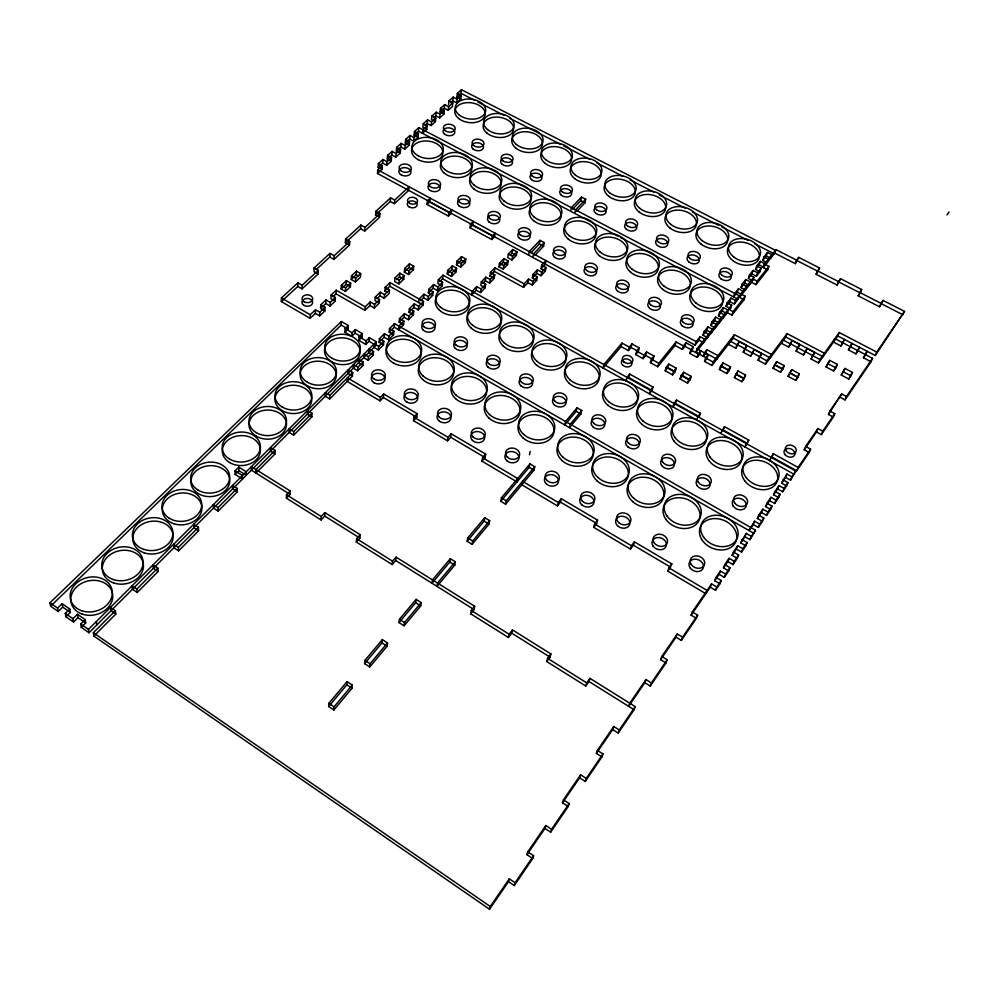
<?xml version="1.0" encoding="UTF-8"?>
<svg xmlns="http://www.w3.org/2000/svg" width="999" height="999" viewBox="0 0 999 999"><rect width="100%" height="100%" fill="white"/><g stroke="black" fill="none" stroke-linecap="round" stroke-linejoin="round"><path stroke-width="1.5" d="M275.037 453.908L275.062 450.387L270.467 447.552L270.454 451.073L275.037 453.908L255.994 473.051L255.969 469.542L275.062 450.387M315.384 313.386L319.668 315.871L319.805 312.262L315.509 309.765L315.384 313.386L310.14 318.344L281.356 301.586L281.393 297.952L297.902 282.817L302.135 285.239L302.048 288.873L297.827 286.451L297.902 282.817M286.413 498.201L286.463 494.717L290.135 490.909L251.336 466.658L251.386 470.167L290.072 494.393L286.413 498.201L321.091 519.955L324.7 516.071L324.862 512.624L360.152 534.69L359.89 538.099L356.331 542.057L392.145 564.535L395.666 560.489L396.029 557.117L474.675 606.281L474.075 609.565L470.666 613.798L508.391 637.474L511.738 633.154L512.462 629.907L550.886 653.92L550.049 657.13L546.753 661.538L585.776 686.026L588.998 681.518L589.972 678.358L635.214 706.643L634.103 709.752L618.206 733.066L612.699 729.582L613.748 726.51L619.28 730.007L618.206 733.066M290.072 494.393L290.135 490.909M293.656 435.177L293.731 431.643L311.988 413.311L307.467 410.577L307.355 414.123L311.875 416.858L293.656 435.177L289.111 432.392L289.173 428.858L293.731 431.643M310.14 318.344L310.239 314.735L315.509 309.765M329.982 253.396L329.832 257.03L333.991 259.39L334.153 255.756L329.982 253.396L314.098 267.957L313.986 271.603L318.169 273.988L302.048 288.873M311.875 416.858L311.988 413.311M318.169 273.988L318.294 270.354L314.098 267.957M319.668 315.871L324.887 310.926L320.604 308.454L320.741 304.832L325.936 299.937L330.219 302.397L330.057 306.019L325.786 303.546L325.936 299.937M324.887 310.926L325.025 307.317L320.741 304.832M321.091 519.955L321.241 516.508L324.862 512.624M336.226 290.222L336.064 293.843L364.935 310.389L365.184 306.793L336.226 290.222L331.094 295.067L330.944 298.676L335.202 301.136L330.057 306.019M329.695 398.938L329.87 395.379L352.659 372.502L348.201 369.867L347.989 373.439L352.435 376.061L329.695 398.938L325.212 396.253L325.362 392.694L329.87 395.379M335.202 301.136L335.377 297.515L331.094 295.067M341.146 289.036L341.333 285.414L346.403 280.632L350.649 283.042L350.449 286.663L345.392 291.458L341.146 289.036L346.203 284.253L346.403 280.632M58.229 611.475L57.605 608.079L62.088 603.721L62.7 607.117L58.229 611.475L50.612 606.206L341.183 325.1L341.358 321.491L348.314 325.524L348.114 329.121L344.88 332.267L351.848 336.313L355.07 333.154L355.294 329.558L362.287 333.604L362.05 337.2L358.828 340.372L365.846 344.443L369.043 341.258L369.305 337.674L376.348 341.745L376.074 345.329L89.036 632.742L81.294 627.384L80.719 624.025L85.177 619.605L77.447 614.298L72.989 618.693L73.576 622.065L78.022 617.669L77.447 614.298M348.476 244.48L345.379 242.745L345.567 239.111L360.851 225.087L364.972 227.372L364.747 231.006L360.627 228.721L360.851 225.087M345.392 291.458L345.592 287.837L350.649 283.042M344.88 332.267L345.08 328.671L348.314 325.524M345.567 239.111L349.712 241.421L349.513 245.067L333.991 259.39M351.236 279.508L351.436 275.874L356.443 271.154L360.676 273.551L360.452 277.173L355.457 281.905L351.236 279.508L356.231 274.787L356.443 271.154M328.646 706.505L328.833 703.333L347.065 681.618L352.272 685.052L352.01 688.261L333.866 710.002L328.646 706.505L346.828 684.827L347.065 681.618M351.848 336.313L352.06 332.717L355.294 329.558M355.457 281.905L355.681 278.284L360.676 273.551M352.435 376.061L352.659 372.502M333.866 710.002L334.066 706.83L352.272 685.052M358.828 340.372L359.066 336.788L362.287 333.604M357.704 370.779L357.929 367.207L363.174 361.95L358.728 359.353L358.491 362.924L362.924 365.522L357.704 370.779L353.259 368.169L353.484 364.598L357.929 367.207M362.924 365.522L363.174 361.95M699.025 340.147L703.608 342.62L704.695 339.136L700.099 336.663L699.025 340.147L695.067 345.105L377.497 173.489L377.747 169.842L382.367 165.722L378.384 163.574L382.992 159.49L386.963 161.626L386.688 165.272L382.717 163.137L382.992 159.49M365.846 344.443L366.096 340.859L369.305 337.674M377.497 173.489L382.105 169.368L378.134 167.22L378.384 163.574M378.321 216.471L375.599 214.972L375.849 211.326L390.584 197.827L394.655 200.037L394.355 203.671L390.284 201.461L390.584 197.827M369.967 305.507L370.229 301.898L374.538 304.358L374.275 307.967L369.967 305.507L364.935 310.389M368.119 360.302L368.369 356.73L373.539 351.548L369.118 348.963L368.856 352.547L373.276 355.12L368.119 360.302L363.686 357.717L363.936 354.146L368.369 356.73M382.105 169.368L382.367 165.722M375.849 211.326L379.957 213.574L379.682 217.22L364.747 231.006M356.331 542.057L356.581 538.661L360.152 534.69M380.219 292.195L379.932 295.804L384.228 298.239L384.515 294.63L380.219 292.195L375.237 297.028L374.975 300.637L378.184 302.472M386.688 165.272L391.246 161.189L387.287 159.066L387.562 155.419L392.108 151.386L396.079 153.496L395.779 157.143L391.833 155.032L392.108 151.386M373.276 355.12L373.539 351.548M375.237 297.028L379.545 299.488L379.258 303.084L374.275 307.967M391.246 161.189L391.533 157.542L387.562 155.419M378.683 346.391L374.263 343.831L373.988 347.402L378.396 349.962L378.683 346.391L383.791 341.258L379.383 338.723L384.453 333.641L388.861 336.176L388.549 339.76L384.165 337.225L384.453 333.641M378.396 349.962L383.491 344.842L379.096 342.295L379.383 338.723M387.013 292.22L384.877 291.009L385.164 287.4L390.085 282.617L423.464 301.436L423.077 305.032L418.244 309.89L413.911 307.442L414.273 303.846L418.618 306.306L418.244 309.89M395.779 157.143L400.287 153.109L396.341 151.011L396.64 147.365L401.136 143.369L405.082 145.467L404.77 149.101L400.824 147.015L401.136 143.369M383.491 344.842L383.791 341.258M400.287 153.109L400.587 149.463L396.64 147.365M380.382 397.352L347.352 377.822L347.14 381.393L380.082 400.886L380.382 397.352L383.666 393.956L417.157 413.698L416.758 417.22L413.536 420.679L447.49 440.784L450.661 437.25L451.161 433.766L485.689 454.133L485.102 457.592L481.968 461.188L516.995 481.918L517.669 478.484L482.554 457.729L485.689 454.133M385.164 287.4L389.46 289.822L389.148 293.431L384.228 298.239M384.877 291.009L389.785 286.226L390.085 282.617M380.082 400.886L383.354 397.49L383.666 393.956M404.77 149.101L409.228 145.117L405.294 143.032L405.606 139.398L410.052 135.439L413.986 137.525L413.648 141.159L409.727 139.086L410.052 135.439M388.549 339.76L393.569 334.702L389.198 332.18L389.51 328.596L394.518 323.589L755.519 530.207L749.999 539.647L744.879 536.713L746.203 533.404L751.335 536.351L749.999 539.647M394.98 277.884L394.655 281.493L398.926 283.891L403.758 279.158L404.096 275.549L399.837 273.164L394.98 277.884L399.25 280.282L398.926 283.891M409.228 145.117L409.54 141.483L405.606 139.398M389.198 332.18L394.205 327.173L394.518 323.589M393.569 334.702L393.893 331.119L389.51 328.596M364.61 663.623L364.897 660.376L382.355 639.61L387.487 642.919L387.125 646.178L369.767 666.982L364.61 663.623L382.005 642.869L382.355 639.61M396.603 279.608L399.513 276.773L399.837 273.164M413.648 141.159L418.057 137.225L414.135 135.152L414.473 131.518L418.868 127.61L739.198 295.779L738.061 299.275L734.327 303.971L729.819 301.598L726.061 306.318L730.569 308.703L731.693 305.207L727.172 302.822L726.061 306.318M399.513 318.606L403.883 321.104L398.901 326.086L398.576 329.67L403.534 324.687L399.175 322.19L399.513 318.606L404.458 313.661L408.816 316.134L408.466 319.717L404.12 317.245L404.458 313.661M404.32 272.09L404.657 268.481L409.465 263.823L413.711 266.184L413.349 269.792L408.566 274.463L404.32 272.09L409.115 267.432L409.465 263.823M418.057 137.225L418.394 133.579L414.473 131.518M414.135 135.152L418.519 131.244L418.868 127.61M369.767 666.982L370.067 663.761L387.487 642.919M403.534 324.687L403.883 321.104M408.566 274.463L408.916 270.854L413.711 266.184M423.239 123.726L422.889 127.36L426.785 129.408L422.44 133.304L422.789 129.67L427.147 125.774L423.239 123.726L427.584 119.868L431.493 121.903L431.118 125.537L427.222 123.501L427.584 119.868M426.785 129.408L427.147 125.774M408.466 319.717L413.374 314.797L409.028 312.325L409.378 308.741L414.273 303.846M436.201 112.2L435.826 115.834L439.71 117.857L440.097 114.223L436.201 112.2L431.905 116.021L431.543 119.655L434.128 121.004M413.374 314.797L413.736 311.201L409.378 308.741M431.905 116.021L435.801 118.057L435.427 121.691L431.118 125.537M427.06 204.483L427.435 200.849L430.269 198.177L429.895 201.81L427.06 204.483L448.426 216.046L451.236 213.336L451.673 209.728L448.851 212.425L448.426 216.046M418.756 302.585L419.13 298.988L423.963 294.168L428.284 296.603L427.884 300.187L423.576 297.764L423.963 294.168M392.145 564.535L392.495 561.163L396.029 557.117M439.71 117.857L443.968 114.048L440.097 112.038L440.472 108.404L444.73 104.633L448.601 106.631L448.201 110.265L444.33 108.254L444.73 104.633M443.968 114.048L444.368 110.414L440.472 108.404M413.536 420.679L413.923 417.17L417.157 413.698M448.551 104.495L448.951 100.874L453.159 97.14L457.018 99.126L461.188 95.405L457.342 93.419L456.918 97.053L460.764 99.026L461.188 95.405M427.884 300.187L432.667 295.379L428.359 292.969L428.758 289.373L433.529 284.603L437.837 287.013L437.425 290.609L433.116 288.199L433.529 284.603M450.649 102.635L452.747 100.762L453.159 97.14M448.951 100.874L452.822 102.872L452.41 106.493L448.201 110.265M432.667 295.379L433.079 291.795L428.758 289.373M452.747 100.762L456.605 102.747L457.018 99.126M790.521 480.182L791.92 476.823L786.925 474.038L785.539 477.397L790.521 480.182L795.828 471.091L442.982 275.162L438.274 279.87L437.849 283.466L442.145 285.851L437.425 290.609M456.918 97.053L461.063 93.357L461.488 89.735L775.399 250.299L774.2 253.796L754.807 243.856M399.038 622.564L399.425 619.28L416.133 599.388L421.191 602.584L420.741 605.894L404.12 625.824L399.038 622.564L415.696 602.697L416.133 599.388M439.735 281.581L442.557 278.758L442.982 275.162M442.145 285.851L442.569 282.267L438.274 279.87M404.12 625.824L404.52 622.539L421.191 602.584M447.227 274.076L447.664 270.479L452.322 265.834L456.593 268.194L456.131 271.778L451.498 276.448L447.227 274.076L451.873 269.43L452.322 265.834M451.498 276.448L451.948 272.852L456.593 268.194M456.481 264.81L456.943 261.214L461.55 256.618L465.796 258.953L465.322 262.55L460.739 267.145L456.481 264.81L461.076 260.215L461.55 256.618M460.739 267.145L461.213 263.561L465.796 258.953M469.992 227.722L470.479 224.126L473.264 221.378L472.777 224.987L469.992 227.722L491.783 239.51L494.53 236.738L495.079 233.142L492.32 235.926L491.783 239.51M447.49 440.784L447.977 437.3L451.161 433.766M476.223 290.16L476.735 286.576L481.081 288.973L480.556 292.557L476.223 290.16L471.615 294.917L472.115 291.333L476.735 286.576M485.901 277.148L485.364 280.731L489.672 283.104L490.222 279.52L485.901 277.148L481.331 281.843L480.806 285.427L485.127 287.812L480.556 292.557M485.127 287.812L485.664 284.24L481.331 281.843M493.119 277.822L489.897 276.049L490.434 272.477L494.955 267.832L524.163 283.816L523.538 287.375L494.393 271.416L494.955 267.832M450.324 558.678L432.492 579.907L432.018 583.241L449.8 562.037L450.324 558.678L455.307 561.763L454.77 565.122L437.025 586.376L437.512 583.054L455.307 561.763M490.434 272.477L494.755 274.837L494.193 278.421L489.672 283.104M498.876 266.795L499.438 263.212L503.896 258.629L508.179 260.951L507.592 264.535L503.159 269.131L498.876 266.795L503.321 262.213L503.896 258.629M503.159 269.131L503.733 265.559L508.179 260.951M508.316 254.071L507.742 257.642L512 259.965L516.396 255.419L516.995 251.848L512.724 249.538L508.316 254.071L512.599 256.381L512 259.965M510.377 254.932L512.137 253.109L512.724 249.538M467.17 541.321L467.732 537.949L484.752 517.682L489.672 520.641L489.048 524.038L472.102 544.343L467.17 541.321L484.153 521.078L484.752 517.682M481.968 461.188L482.554 457.729M472.102 544.343L472.689 540.971L489.672 520.641M528.596 255.145L529.233 251.573L539.997 240.347L544.255 242.632L543.593 246.204L535.014 255.207M527.947 282.68L528.583 279.121L532.942 281.493L532.292 285.052L527.947 282.68L523.538 287.375M532.867 257.455L533.516 253.883L544.255 242.632M470.666 613.798L471.266 610.514L474.675 606.281M532.292 285.052L536.663 280.382L532.33 278.022L532.979 274.45L537.35 269.817L541.683 272.165L541.021 275.736L536.7 273.389L537.35 269.817M530.744 252.909L539.348 243.918L539.997 240.347M536.663 280.382L537.325 276.81L532.979 274.45M541.033 268.768L541.695 265.21L546.016 260.627L545.342 264.198L541.033 268.768L544.268 270.529M500.761 501.273L501.398 497.864L529.945 463.873L534.752 466.695L534.028 470.129L505.619 504.183L500.761 501.273L529.233 467.307L529.945 463.873M541.695 265.21L546.016 267.545L545.342 271.116L541.021 275.736M505.619 504.183L506.268 500.774L534.752 466.695M570.641 211.239L571.341 207.655L581.493 197.078L585.664 199.251L584.927 202.834L576.848 211.313M574.825 213.436L575.536 209.865L585.664 199.251M572.664 209.116L580.769 200.649L581.493 197.078M529.458 454.807L530.169 451.361M508.391 637.474L509.103 634.228L512.462 629.907M577.035 407.804L565.559 421.478L564.772 424.95L576.223 411.288L577.035 407.804L581.73 410.477L580.906 413.948L569.48 427.647L570.279 424.188L581.73 410.477M558.254 502.472L522.514 481.343L521.815 484.777L557.454 505.869L558.254 502.472L561.288 498.713L597.552 520.104L596.64 523.464L593.668 527.297L630.456 549.075L633.378 545.167L634.402 541.833L671.84 563.923L667.844 571.203L705.831 593.693L707.08 590.434L668.98 567.919L671.84 563.923M557.454 505.869L560.476 502.11L561.288 498.713M621.128 346.578L622.015 343.082L629.32 347.09L628.408 350.587L621.128 346.578L603.034 368.007L603.896 364.51L622.015 343.082M546.753 661.538L547.589 658.341L550.886 653.92M628.408 350.587L631.043 347.452L631.955 343.943L639.273 347.952L638.336 351.448L635.726 354.595L643.056 358.629L645.666 355.469L646.615 351.973L653.983 356.006L653.009 359.49L650.411 362.674L657.792 366.72L675.062 345.429L676.086 341.945L683.441 345.929L682.392 349.413L675.062 345.429M626.098 380.831L627.022 377.347L629.707 374.101L653.034 387.025L652.047 390.497L649.4 393.793L650.386 390.322L653.034 387.025M629.707 374.101L628.783 377.585L652.047 390.497M635.726 354.595L636.65 351.111L639.273 347.952M93.894 636.088L115.809 614.048L110.989 610.751L110.514 607.38L115.347 610.676L93.357 632.742L93.894 636.088L489.547 909.265L490.284 906.518L509.278 878.82L515.097 882.779L514.285 885.576L508.491 881.63L509.278 878.82M593.668 527.297L594.58 523.938L597.552 520.104M643.056 358.629L644.005 355.144L646.615 351.973M650.411 362.674L651.385 359.19L653.983 356.006M657.792 366.72L658.778 363.249L676.086 341.945M665.197 370.791L666.208 367.32L668.793 364.111L676.223 368.181L675.187 371.653L672.627 374.875L665.197 370.791L667.769 367.595L668.793 364.111M514.285 885.576L532.704 858.553L526.948 854.682L527.797 851.822L545.841 825.511L551.56 829.307L550.661 832.204L544.954 828.421L545.841 825.511M672.627 374.875L673.651 371.403L676.223 368.181M682.392 349.413L684.902 346.291L685.951 342.807L693.318 346.79L692.257 350.274L689.747 353.409L697.127 357.417L699.625 354.27L700.711 350.799L698.214 353.933L697.127 357.417M532.704 858.553L533.566 855.706L527.797 851.822M585.776 686.026L586.738 682.879L589.972 678.358M680.069 378.971L681.131 375.499L683.691 372.265L691.171 376.373L690.097 379.832L687.549 383.067L680.069 378.971L682.629 375.736L683.691 372.265M689.747 353.409L690.821 349.925L693.318 346.79M630.456 549.075L631.48 545.754L634.402 541.833M675.549 403.546L676.598 400.087L700.411 413.286L699.288 416.72L675.549 403.546L672.939 406.88L673.988 403.434L676.598 400.087M695.067 345.105L696.141 341.621L700.099 336.663M733.229 338.137L770.241 357.917L771.503 354.47L734.39 334.665L733.229 338.137L711.962 365.459L704.532 361.426L707.017 358.279L695.928 352.272L697.015 348.788L731.693 305.207M687.549 383.067L688.623 379.608L691.171 376.373M704.045 331.743L708.628 334.203L707.529 337.687L702.959 335.227L704.045 331.743L707.954 326.848L712.524 329.295L711.425 332.779L706.867 330.332L707.954 326.848M710.751 325.474L711.85 321.99L715.721 317.145L720.267 319.568L719.155 323.064L714.61 320.642L710.751 325.474L715.296 327.909L716.408 324.413L711.85 321.99M714.61 320.642L715.721 317.145M550.661 832.204L568.169 806.505L562.512 802.796L563.448 799.837L580.631 774.799L586.251 778.433L585.252 781.43L579.645 777.796L580.631 774.799M705.794 353.134L706.892 349.662L718.019 355.669L716.882 359.128L705.794 353.134L703.308 356.268L704.407 352.797L706.892 349.662M718.456 315.834L719.555 312.35L723.376 307.567L727.909 309.965L726.785 313.461L722.265 311.064L718.456 315.834L722.976 318.244L724.1 314.76L719.555 312.35M704.532 361.426L705.644 357.967L708.116 354.807L697.015 348.788M707.017 358.279L708.116 354.807M722.265 311.064L723.376 307.567M729.819 301.598L730.956 298.102L735.464 300.487L739.198 295.779M695.928 352.272L727.372 312.712L728.508 309.228L733.041 311.626L745.217 296.241L740.709 293.881L739.572 297.377L744.055 299.737L745.217 296.241M568.169 806.505L569.118 803.558L563.448 799.837M711.962 365.459L713.086 362L734.39 334.665M738.423 288.761L734.702 293.419L733.566 296.915L737.287 292.257L738.423 288.761L742.919 291.109L741.77 294.605M734.327 303.971L735.464 300.487M696.715 420.104L697.826 416.67L700.411 413.286M727.372 312.712L731.905 315.11L733.041 311.626M740.996 287.625L742.132 284.128L745.816 279.52L750.286 281.843L749.125 285.339L744.667 283.017L740.996 287.625L745.454 289.96L746.615 286.463L742.132 284.128M744.667 283.017L745.816 279.52M761.176 268.169L760.002 271.666L755.569 269.368L756.743 265.871L761.176 268.169L757.567 272.702L753.121 270.392L749.475 274.95L748.326 278.446L751.66 280.182M719.405 369.505L720.554 366.046L723.014 362.862L730.494 366.908L729.332 370.367L726.885 373.564L719.405 369.505L721.865 366.321L723.014 362.862M749.238 277.297L751.96 273.888L753.121 270.392M752.771 280.756L753.945 277.26L749.475 274.95M755.569 269.368L759.165 264.872L760.339 261.376L764.759 263.661L763.973 265.984M585.252 781.43L601.922 756.955L596.366 753.396L597.39 750.361L613.748 726.51M751.96 273.888L756.393 276.199L757.567 272.702M762.736 260.402L763.91 256.905L767.469 252.46L771.877 254.72L770.679 258.217L766.283 255.956L762.736 260.402L767.145 262.675L768.331 259.178L763.91 256.905M757.155 281.156L752.684 278.833L751.523 282.33L755.981 284.653L757.155 281.156L768.868 266.371L764.435 264.086L763.248 267.582L767.682 269.867L768.868 266.371M766.283 255.956L767.469 252.46M726.885 373.564L728.046 370.105L730.494 366.908M736.975 344.792L729.582 340.834L728.433 344.305L735.813 348.264L736.975 344.792L739.372 341.683L746.79 345.654L743.206 352.222L750.636 356.206L754.22 349.625L761.675 353.609L758.079 360.202L765.546 364.21L785.801 337.05L787.087 333.591L824.412 353.284L823.026 356.718L785.801 337.05M735.813 348.264L739.372 341.683M601.922 756.955L602.959 753.933L597.39 750.361M763.248 267.582L774.749 253.109L775.948 249.613L796.59 260.165L798.75 257.38L819.542 267.994L816.108 274.288L837.05 285.015L840.509 278.696L861.675 289.498L860.251 292.957L839.148 282.168M734.377 377.634L737.999 370.966L745.529 375.037L744.317 378.484L741.895 381.705L734.377 377.634L737.999 370.966M667.844 571.203L668.98 567.919M743.206 352.222L746.79 345.654M720.729 433.454L724.462 426.623L748.75 440.084L744.992 446.953L748.75 440.084M724.462 426.623L723.264 430.032L747.489 443.481M750.636 356.206L754.22 349.625M741.895 381.705L745.529 375.037M758.079 360.202L761.675 353.609M644.817 682.717L645.953 679.57L651.385 682.929L650.237 686.063L644.817 682.717L628.633 706.33L629.732 703.221L645.953 679.57M774.749 253.109L795.341 263.649L796.59 260.165M795.341 263.649L798.75 257.38M765.546 364.21L766.795 360.764L787.087 333.591M650.237 686.063L665.983 662.949L660.614 659.665L661.775 656.48L677.235 633.953L682.579 637.175L681.368 640.371L676.048 637.15L677.235 633.953M773.039 368.231L776.66 361.626L784.19 365.646L782.879 369.081L780.556 372.265L773.039 368.231L776.66 361.626M665.983 662.949L667.17 659.777L661.775 656.48M789.947 343.656L782.504 339.722L781.23 343.181L788.648 347.115L792.232 340.584L799.687 344.518L796.091 351.061L803.558 355.02L807.155 348.464L814.66 352.435L811.051 358.991L818.568 362.974L837.824 335.976L839.235 332.53L876.76 352.11L904.532 311.388L883.016 300.399L879.495 306.755L858.178 295.829L861.675 289.498M816.108 274.288L819.542 267.994M788.648 347.115L792.232 340.584M780.556 372.265L784.19 365.646M681.368 640.371L696.39 618.319L691.108 615.172L692.332 611.937L711.55 583.916L716.795 587L715.521 590.259L710.301 587.175L711.55 583.916M796.091 351.061L799.687 344.518M788.099 376.311L791.732 369.68L799.312 373.726L797.964 377.16L795.666 380.369L788.099 376.311L791.732 369.68M696.39 618.319L697.627 615.097L692.332 611.937M715.521 590.259L719.929 583.778L714.722 580.719L715.996 577.447L720.404 571.028L725.611 574.075L724.325 577.335L719.13 574.3L720.404 571.028M803.558 355.02L807.155 348.464M795.666 380.369L799.312 373.726M724.325 577.335L728.671 570.953L723.488 567.919L724.774 564.647L729.12 558.304L734.302 561.326L733.004 564.597L727.834 561.588L729.12 558.304M837.05 285.015L840.509 278.696M719.929 583.778L721.216 580.519L715.996 577.447M733.004 564.597L737.287 558.304L732.142 555.307L733.441 552.022L737.724 545.766L742.881 548.751L741.558 552.047L736.413 549.063L737.724 545.766M769.505 460.589L773.301 453.683L798.101 467.432L796.702 470.791L771.965 457.067L773.301 453.683M811.051 358.991L814.66 352.435M728.671 570.953L729.969 567.682L724.774 564.647M741.558 552.047L745.791 545.829L740.671 542.869L746.203 533.404M737.287 558.304L738.611 555.019L733.441 552.022M753.234 524.525L754.57 521.203L759.677 524.113L758.328 527.435L753.234 524.525L749.075 530.594L754.57 521.203M818.568 362.974L819.942 359.54L839.235 332.53M745.791 545.829L747.115 542.532L741.982 539.56M758.328 527.435L762.449 521.391L757.367 518.493L758.716 515.172L762.824 509.178L767.906 512.05L766.545 515.384L761.475 512.499L762.824 509.178M766.545 515.384L770.604 509.415L765.559 506.555L766.907 503.221L770.966 497.302L776.011 500.149L774.637 503.484L769.605 500.649L770.966 497.302M762.449 521.391L763.798 518.069L758.716 515.172M774.637 503.484L778.658 497.602L773.626 494.767L774.999 491.433L778.995 485.589L784.028 488.411L782.642 491.758L777.622 488.948L778.995 485.589M826.098 366.97L829.732 360.389L837.299 364.398L835.876 367.819L833.653 370.979L826.098 366.97L829.732 360.389M770.604 509.415L771.977 506.081L766.907 503.221M782.642 491.758L786.6 485.951L781.593 483.154L786.925 474.038M840.946 345.979L844.53 339.485L840.946 345.979L833.478 342.07L834.877 338.624L842.357 342.545M778.658 497.602L780.032 494.255L774.999 491.433M833.653 370.979L837.299 364.398M786.6 485.951L787.986 482.592L782.979 479.795M796.702 470.791L809.165 452.51L804.232 449.8L805.644 446.428L817.906 428.559L822.801 431.218L834.764 413.673L829.907 411.051L828.458 414.448L833.316 417.07L834.764 413.673M855.931 353.846L859.54 347.327L855.931 353.846L848.426 349.9L852.022 343.394L850.574 346.828M804.232 449.8L816.483 431.943L817.906 428.559M841.245 375L844.892 368.406L852.509 372.44L848.85 379.033L841.245 375L842.706 372.889M809.165 452.51L810.589 449.138L805.644 446.428M843.443 371.828L844.892 368.406M816.483 431.943L821.365 434.602L822.801 431.218M828.458 414.448L841.67 393.918L846.49 396.503L872.514 358.329L858.079 350.749M848.85 379.033L852.509 372.44M879.495 306.755L883.016 300.399M840.209 397.327L845.017 399.9L846.49 396.503M872.514 358.329L871.016 361.75L863.461 357.792L867.082 351.261L865.596 354.695M837.824 335.976L875.249 355.532L876.76 352.11M875.249 355.532L904.532 311.388M798.101 467.432L810.589 449.138M515.097 882.779L533.566 855.706M551.56 829.307L569.118 803.558M586.251 778.433L602.959 753.933M619.28 730.007L635.214 706.643M651.385 682.929L667.17 659.777M682.579 637.175L697.627 615.097M716.795 587L721.216 580.519M725.611 574.075L729.969 567.682M734.302 561.326L738.611 555.019M742.881 548.751L747.115 542.532M751.335 536.351L755.519 530.207M759.677 524.113L763.798 518.069M767.906 512.05L771.977 506.081M776.011 500.149L780.032 494.255M784.028 488.411L787.986 482.592M791.92 476.823L795.828 471.091M821.365 434.602L833.316 417.07M845.017 399.9L871.016 361.75M829.907 411.051L841.67 393.918M489.547 909.265L508.491 881.63M526.948 854.682L544.954 828.421M562.512 802.796L579.645 777.796M596.366 753.396L612.699 729.582M660.614 659.665L676.048 637.15M691.108 615.172L710.301 587.175M714.722 580.719L719.13 574.3M723.488 567.919L727.834 561.588M732.142 555.307L736.413 549.063M740.671 542.869L744.879 536.713M757.367 518.493L761.475 512.499M765.559 506.555L769.605 500.649M773.626 494.767L777.622 488.948M781.593 483.154L785.539 477.397M863.461 357.792L864.884 355.719M946.99 214.935L949.05 211.975M848.426 349.9L849.862 347.852M858.178 295.829L859.565 293.918M731.905 315.11L744.055 299.737M755.981 284.653L767.682 269.867M740.709 293.881L753.945 277.26M764.435 264.086L775.948 249.613M739.572 297.377L751.86 281.905M756.393 276.199L760.002 271.666M727.172 302.822L730.956 298.102M756.743 265.871L760.339 261.376M702.959 335.227L706.867 330.332M683.441 345.929L685.951 342.807M629.32 347.09L631.955 343.943M532.33 278.022L536.7 273.389M532.942 281.493L537.325 276.81M541.683 272.165L546.016 267.545M524.163 283.816L528.583 279.121M481.081 288.973L485.664 284.24M490.222 279.52L494.755 274.837M512.599 256.381L516.995 251.848M482.629 283.541L485.364 280.731M489.897 276.049L494.393 271.416M137.225 592.507L136.838 589.11L132.03 585.876L132.43 589.285L137.225 592.507L158.154 571.465L157.83 568.044L153.047 564.872L153.384 568.294L158.154 571.465M178.609 550.886L178.346 547.452L173.601 544.343L173.876 547.789L178.609 550.886L198.601 530.781L198.401 527.322L193.681 524.263L193.906 527.734L198.601 530.781M218.157 511.113L218.019 507.629L213.324 504.632L213.486 508.116L218.157 511.113L237.287 491.87L237.2 488.386L232.542 485.439L232.642 488.936L237.287 491.87M136.838 589.11L157.83 568.044M178.346 547.452L198.401 527.322M218.019 507.629L237.2 488.386M388.861 336.176L393.893 331.119M408.816 316.134L413.736 311.201M418.618 306.306L423.464 301.436M428.284 296.603L433.079 291.795M437.837 287.013L442.569 282.267M89.036 632.742L88.486 629.382L376.348 341.745M379.096 342.295L384.165 337.225M399.175 322.19L404.12 317.245M409.028 312.325L413.911 307.442M420.679 300.649L423.576 297.764M428.359 292.969L433.116 288.199M235.065 470.879L242.457 475.524L242.532 479.033L235.152 474.388L235.065 470.879L238.823 467.145L246.216 471.778L246.278 475.287L238.911 470.666L238.823 467.145M81.294 627.384L85.727 622.976L85.177 619.605M235.152 474.388L238.911 470.666M73.576 622.065L65.897 616.758L65.272 613.374L69.755 609.003L62.088 603.721M65.897 616.758L70.355 612.387L69.755 609.003M376.96 298.701L379.932 295.804M374.538 304.358L379.545 299.488M384.515 294.63L389.46 289.822M399.25 280.282L404.096 275.549M365.184 306.793L370.229 301.898M50.612 606.206L49.95 602.809L341.358 321.491M319.805 312.262L325.025 307.317M330.219 302.397L335.377 297.515M320.604 308.454L325.786 303.546M332.992 296.74L336.064 293.843M394.355 203.671L408.753 190.384L409.091 186.751L394.655 200.037M281.356 301.586L297.827 286.451M316.246 269.518L329.832 257.03M345.379 242.745L360.627 228.721M375.599 214.972L390.284 201.461M302.135 285.239L318.294 270.354M334.153 255.756L349.712 241.421M364.972 227.372L379.957 213.574M456.605 102.747L460.764 99.026M386.963 161.626L391.533 157.542M396.079 153.496L400.587 149.463M405.082 145.467L409.54 141.483M413.986 137.525L418.394 133.579M431.493 121.903L435.801 118.057M440.097 114.223L444.368 110.414M448.601 106.631L452.822 102.872M457.342 93.419L461.488 89.735M378.134 167.22L382.717 163.137M387.287 159.066L391.833 155.032M396.341 151.011L400.824 147.015M405.294 143.032L409.727 139.086M425.05 125.424L427.222 123.501M433.678 117.745L435.826 115.834M440.097 112.038L444.33 108.254M817.407 270.804L838.411 281.543M859.602 292.382L880.968 303.309M797.502 260.864L818.231 271.466M881.53 303.833L902.996 314.822M461.063 93.357L474.925 100.449M477.697 101.873L504.02 115.36M509.565 118.194L560.826 144.468M563.598 145.891L589.922 159.378M596.853 162.924L623.176 176.411M630.107 179.957L653.658 192.033M659.203 194.867L685.526 208.354M692.457 211.913L718.781 225.399M721.553 226.823L747.876 240.309M759.165 264.872L763.586 267.158M580.769 200.649L584.927 202.834M843.106 342.919L857.392 350.412M737.287 292.257L740.646 294.018M418.519 131.244L492.894 170.354M493.793 170.829L523.201 186.289M523.976 186.701L587.936 220.329M588.623 220.692L618.231 236.263M620.379 237.387L650.749 253.359M651.286 253.646L738.061 299.275M790.933 344.031L804.894 351.573M805.818 351.91L819.942 359.54M827.497 363.536L835.876 367.819M842.681 371.578L851.036 375.849M738.199 345.154L745.591 349.113M753.009 353.084L760.439 357.068M775.374 365.072L782.879 369.081M790.409 373.114L797.964 377.16M744.405 348.763L751.847 352.747M759.315 356.755L766.795 360.764M774.312 364.785L781.855 368.818M789.41 372.877L797.002 376.935M539.348 243.918L543.593 246.204M377.747 169.842L696.141 341.621M427.435 200.849L448.851 212.425M470.479 224.126L492.32 235.926M684.902 346.291L692.257 350.274M721.865 366.321L729.332 370.367M736.812 374.425L743.069 377.809M512.137 253.109L515.322 254.845M690.821 349.925L698.214 353.933M705.644 357.967L713.086 362M720.554 366.046L728.046 370.105M735.564 374.175L743.106 378.271M503.321 262.213L507.592 264.535M499.438 263.212L503.733 265.559M631.043 347.452L638.336 351.448M645.666 355.469L651.785 358.828M667.769 367.595L675.187 371.653M682.629 375.736L690.097 379.832M636.65 351.111L644.005 355.144M651.385 359.19L658.778 363.249M666.208 367.32L673.651 371.403M681.131 375.499L688.623 379.608M461.076 260.215L465.322 262.55M456.943 261.214L461.213 263.561M451.873 269.43L456.131 271.778M447.664 270.479L451.948 272.852M442.557 278.758L794.43 474.45M409.115 267.432L413.349 269.792M404.657 268.481L408.916 270.854M399.513 276.773L403.758 279.158M389.785 286.226L423.077 305.032M356.231 274.787L358.341 275.974M351.436 275.874L355.681 278.284M576.223 411.288L580.906 413.948M346.203 284.253L350.449 286.663M341.333 285.414L345.592 287.837M394.205 327.173L754.183 533.516M341.183 325.1L348.114 329.121M355.07 333.154L362.05 337.2M369.043 341.258L376.074 345.329M345.08 328.671L352.06 332.717M359.066 336.788L366.096 340.859M281.393 297.952L310.239 314.735M529.233 467.307L534.028 470.129M383.354 397.49L416.758 417.22M450.661 437.25L485.102 457.592M560.476 502.11L596.64 523.464M633.378 545.167L670.691 567.207M413.923 417.17L447.977 437.3M594.58 523.938L631.48 545.754M501.398 497.864L506.268 500.774M484.153 521.078L489.048 524.038M467.732 537.949L472.689 540.971M449.8 562.037L454.77 565.122M324.7 516.071L359.89 538.099M395.666 560.489L474.075 609.565M511.738 633.154L550.049 657.13M588.998 681.518L634.103 709.752M286.463 494.717L321.241 516.508M356.581 538.661L392.495 561.163M471.266 610.514L509.103 634.228M547.589 658.341L586.738 682.879M415.696 602.697L420.741 605.894M399.425 619.28L404.52 622.539M382.005 642.869L387.125 646.178M364.897 660.376L370.067 663.761M346.828 684.827L352.01 688.261M328.833 703.333L334.066 706.83M62.7 607.117L70.355 612.387M78.022 617.669L85.727 622.976M49.95 602.809L57.605 608.079M65.272 613.374L72.989 618.693M80.719 624.025L88.486 629.382M93.357 632.742L490.284 906.518M96.254 621.628L96.778 624.987M115.347 610.676L115.809 614.048M667.719 244.78A6.269 4.308 13.8 0 1 657.854 245.866A6.269 4.308 13.8 0 1 659.04 238.686A6.269 4.308 13.8 0 1 667.906 243.669M622.852 365.309A5.382 3.971 14.4 0 0 631.743 364.573A5.382 3.971 14.4 0 0 625.324 358.866A5.382 3.971 14.4 0 0 622.852 365.309M784.889 454.483A5.657 4.196 21.6 0 0 794.355 455.519A5.657 4.196 21.6 0 0 789.06 448.439A5.657 4.196 21.6 0 0 784.889 454.483M623.751 361.813A5.395 3.971 14.4 0 0 632.679 361.089A5.395 3.971 14.4 0 0 626.236 355.369A5.395 3.971 14.4 0 0 623.751 361.813M786.25 451.098A5.669 4.196 21.6 0 0 795.753 452.147A5.669 4.196 21.6 0 0 790.434 445.054A5.669 4.196 21.6 0 0 786.25 451.098M608.691 196.229A15.809 10.614 12.1 0 0 634.815 194.368A15.809 10.614 12.1 0 0 615.621 179.033A15.809 10.614 12.1 0 0 608.691 196.229M609.49 192.67A15.847 10.614 12.1 0 0 635.651 190.809A15.847 10.614 12.1 0 0 616.42 175.462A15.847 10.614 12.1 0 0 609.49 192.67M669.867 227.934A16.059 10.864 14.1 0 0 696.103 225.924A16.059 10.864 14.1 0 0 676.211 210.152A16.059 10.864 14.1 0 0 669.867 227.934M670.816 224.4A16.096 10.877 14 0 0 697.102 222.402A16.096 10.877 14 0 0 677.16 206.618A16.096 10.877 14 0 0 670.816 224.4M732.692 260.489A16.346 11.114 16.2 0 0 759.04 258.341A16.346 11.114 16.2 0 0 738.398 242.108A16.346 11.114 16.2 0 0 732.692 260.489M733.79 256.993A16.396 11.114 16.1 0 0 760.202 254.832A16.396 11.114 16.1 0 0 739.51 238.599A16.396 11.114 16.1 0 0 733.79 256.993M574.6 178.559A15.684 10.477 11 0 0 600.636 176.773A15.684 10.477 11 0 0 581.855 161.676A15.684 10.477 11 0 0 574.6 178.559M575.299 174.975A15.709 10.477 11 0 0 601.398 173.202A15.709 10.477 11 0 0 582.567 158.104A15.709 10.477 11 0 0 575.299 174.975M458.628 118.456A15.285 9.953 7.5 0 0 484.428 116.92A15.285 9.953 7.5 0 0 466.945 102.647A15.285 9.953 7.5 0 0 458.628 118.456M459.053 114.835A15.31 9.953 7.6 0 0 484.915 113.312A15.31 9.953 7.6 0 0 467.382 99.026A15.31 9.953 7.6 0 0 459.053 114.835M487.075 133.192A15.372 10.09 8.3 0 0 512.924 131.606A15.372 10.09 8.3 0 0 495.129 117.12A15.372 10.09 8.3 0 0 487.075 133.192M515.871 148.127A15.472 10.215 9.2 0 0 541.795 146.466A15.472 10.215 9.2 0 0 523.676 131.781A15.472 10.215 9.2 0 0 515.871 148.127M545.042 163.249A15.572 10.34 10.1 0 0 571.028 161.526A15.572 10.34 10.1 0 0 552.572 146.641A15.572 10.34 10.1 0 0 545.042 163.249M639.085 211.975A15.934 10.739 13.1 0 0 665.259 210.04A15.934 10.739 13.1 0 0 645.716 194.493A15.934 10.739 13.1 0 0 639.085 211.975M701.073 244.106A16.209 10.989 15.1 0 0 727.359 242.033A16.209 10.989 15.1 0 0 707.092 226.024A16.209 10.989 15.1 0 0 701.073 244.106M487.562 129.583A15.41 10.09 8.4 0 0 513.474 127.997A15.41 10.09 8.4 0 0 495.641 113.511A15.41 10.09 8.4 0 0 487.562 129.583M516.433 144.518A15.497 10.215 9.2 0 0 542.407 142.869A15.497 10.215 9.2 0 0 524.25 128.184A15.497 10.215 9.2 0 0 516.433 144.518M545.679 159.653A15.609 10.34 10.1 0 0 571.715 157.942A15.609 10.34 10.1 0 0 553.221 143.044A15.609 10.34 10.1 0 0 545.679 159.653M639.947 208.429A15.972 10.752 13 0 0 666.183 206.506A15.972 10.752 13 0 0 646.59 190.946A15.972 10.752 13 0 0 639.947 208.429M702.097 240.584A16.246 10.989 15.1 0 0 728.446 238.511A16.246 10.989 15.1 0 0 708.129 222.502A16.246 10.989 15.1 0 0 702.097 240.584M444.43 134.066A5.957 3.934 7 0 0 454.533 133.466A5.957 3.934 7 0 0 447.802 127.835A5.957 3.934 7 0 0 444.43 134.066M473.101 149.076A5.994 3.984 7.8 0 0 483.216 148.451A5.994 3.984 7.8 0 0 476.361 142.732A5.994 3.984 7.8 0 0 473.101 149.076M502.135 164.273A6.031 4.046 8.7 0 0 512.275 163.624A6.031 4.046 8.7 0 0 505.294 157.83A6.031 4.046 8.7 0 0 502.135 164.273M531.543 179.67A6.069 4.096 9.6 0 0 541.72 178.996A6.069 4.096 9.6 0 0 534.615 173.114A6.069 4.096 9.6 0 0 531.543 179.67M561.351 195.267A6.119 4.146 10.6 0 0 571.54 194.568A6.119 4.146 10.6 0 0 564.298 188.599A6.119 4.146 10.6 0 0 561.351 195.267M595.729 213.262A6.169 4.208 11.7 0 0 605.968 212.537A6.169 4.208 11.7 0 0 598.563 206.481A6.169 4.208 11.7 0 0 595.729 213.262M626.385 229.308A6.219 4.258 12.7 0 0 636.638 228.546A6.219 4.258 12.7 0 0 629.095 222.402A6.219 4.258 12.7 0 0 626.385 229.308M688.923 262.038A6.319 4.358 14.9 0 0 699.225 261.226A6.319 4.358 14.9 0 0 691.408 254.907A6.319 4.358 14.9 0 0 688.923 262.038M720.841 278.746A6.381 4.408 16 0 0 731.156 277.897A6.381 4.408 16 0 0 723.189 271.478A6.381 4.408 16 0 0 720.841 278.746M721.927 275.237A6.394 4.408 16 0 0 732.279 274.4A6.394 4.408 16 0 0 724.275 267.969A6.394 4.408 16 0 0 721.927 275.237M689.934 258.516A6.331 4.358 14.9 0 0 700.262 257.717A6.331 4.358 14.9 0 0 692.407 251.386A6.331 4.358 14.9 0 0 689.934 258.516M658.378 242.033A6.281 4.308 13.8 0 0 668.668 241.246A6.281 4.308 13.8 0 0 660.976 235.002A6.281 4.308 13.8 0 0 658.378 242.033M627.235 225.762A6.231 4.258 12.7 0 0 637.512 225A6.231 4.258 12.7 0 0 629.944 218.856A6.231 4.258 12.7 0 0 627.235 225.762M596.503 209.703A6.181 4.208 11.7 0 0 606.755 208.978A6.181 4.208 11.7 0 0 599.338 202.909A6.181 4.208 11.7 0 0 596.503 209.703M562.025 191.683A6.131 4.146 10.6 0 0 572.252 190.984A6.131 4.146 10.6 0 0 564.984 185.015A6.131 4.146 10.6 0 0 562.025 191.683M532.155 176.074A6.081 4.096 9.6 0 0 542.357 175.399A6.081 4.096 9.6 0 0 535.227 169.518A6.081 4.096 9.6 0 0 532.155 176.074M502.672 160.664A6.044 4.046 8.7 0 0 512.837 160.015A6.044 4.046 8.7 0 0 505.844 154.221A6.044 4.046 8.7 0 0 502.672 160.664M473.563 145.454A6.006 3.984 7.8 0 0 483.716 144.843A6.006 3.984 7.8 0 0 476.835 139.111A6.006 3.984 7.8 0 0 473.563 145.454M444.83 130.444A5.969 3.934 7 0 0 454.957 129.845A5.969 3.934 7 0 0 448.201 124.201A5.969 3.934 7 0 0 444.83 130.444M197.802 489.947A19.53 15.485 -4.3 0 0 229.42 479.595A19.53 15.485 -4.3 0 0 203.272 463.299A19.53 15.485 -4.3 0 0 197.802 489.947M169.093 518.144A19.918 15.934 -6.2 0 0 201.448 507.405A19.918 15.934 -6.2 0 0 175.05 490.684A19.918 15.934 -6.2 0 0 169.093 518.144M81.656 610.726A21.266 17.308 -13.2 0 0 112.275 591.895A21.266 17.308 -13.2 0 0 79.745 580.669A21.266 17.308 -13.2 0 0 81.656 610.726M82.218 614.098A21.204 17.283 -13.3 0 0 112.75 595.292A21.204 17.283 -13.3 0 0 80.307 584.09A21.204 17.283 -13.3 0 0 82.218 614.098M113.749 582.954A20.729 16.821 -10.8 0 0 143.431 564.797A20.729 16.821 -10.8 0 0 111.438 553.858A20.729 16.821 -10.8 0 0 113.749 582.954M144.231 552.834A20.28 16.359 -8.5 0 0 173.114 535.289A20.28 16.359 -8.5 0 0 141.571 524.612A20.28 16.359 -8.5 0 0 144.231 552.834M173.739 523.688A19.868 15.909 -6.3 0 0 201.86 506.73A19.868 15.909 -6.3 0 0 170.729 496.291A19.868 15.909 -6.3 0 0 173.739 523.688M198.002 493.456A19.48 15.472 -4.3 0 0 229.52 483.104A19.48 15.472 -4.3 0 0 203.459 466.833A19.48 15.472 -4.3 0 0 198.002 493.456M113.287 579.545A20.792 16.833 -10.7 0 0 143.069 561.363A20.792 16.833 -10.7 0 0 110.976 550.412A20.792 16.833 -10.7 0 0 113.287 579.545M143.868 549.388A20.342 16.384 -8.4 0 0 172.839 531.83A20.342 16.384 -8.4 0 0 141.196 521.128A20.342 16.384 -8.4 0 0 143.868 549.388M229.47 462.475A19.068 14.985 -2.3 0 0 260.215 452.535A19.068 14.985 -2.3 0 0 234.428 436.725A19.068 14.985 -2.3 0 0 229.47 462.475M229.37 458.941A19.118 14.997 -2.3 0 0 260.19 449.001A19.118 14.997 -2.3 0 0 234.328 433.179A19.118 14.997 -2.3 0 0 229.37 458.941M331.768 361.775A17.807 13.387 3.1 0 0 360.002 353.134A17.807 13.387 3.1 0 0 335.164 338.798A17.807 13.387 3.1 0 0 331.768 361.775M331.93 358.191A17.857 13.399 3.1 0 0 360.239 349.55A17.857 13.399 3.1 0 0 335.327 335.202A17.857 13.399 3.1 0 0 331.93 358.191M282.168 410.601A18.407 14.161 0.7 0 0 311.613 401.336A18.407 14.161 0.7 0 0 286.301 386.301A18.407 14.161 0.7 0 0 282.168 410.601M282.205 407.043A18.457 14.173 0.7 0 0 311.725 397.777A18.457 14.173 0.7 0 0 286.351 382.717A18.457 14.173 0.7 0 0 282.205 407.043M256.194 432.592A18.781 14.573 -0.7 0 0 286.351 423.002A18.781 14.573 -0.7 0 0 260.739 407.567A18.781 14.573 -0.7 0 0 256.194 432.592M307.442 382.255A18.144 13.774 2 0 0 336.338 373.301A18.144 13.774 2 0 0 311.201 358.604A18.144 13.774 2 0 0 307.442 382.255M256.219 436.138A18.731 14.56 -0.7 0 0 286.301 426.548A18.731 14.56 -0.7 0 0 260.751 411.126A18.731 14.56 -0.7 0 0 256.219 436.138M307.33 385.826A18.107 13.774 2 0 0 336.163 376.873A18.107 13.774 2 0 0 311.089 362.2A18.107 13.774 2 0 0 307.33 385.826M568.331 239.136A16.259 11.264 11.3 0 0 595.367 237.05A16.259 11.264 11.3 0 0 575.923 220.941A16.259 11.264 11.3 0 0 568.331 239.136M569.055 235.577A16.296 11.264 11.3 0 0 596.141 233.491A16.296 11.264 11.3 0 0 576.648 217.37A16.296 11.264 11.3 0 0 569.055 235.577M630.794 272.377A16.521 11.551 13.5 0 0 657.954 270.142A16.521 11.551 13.5 0 0 637.762 253.559A16.521 11.551 13.5 0 0 630.794 272.377M631.68 268.843A16.558 11.551 13.5 0 0 658.903 266.621A16.558 11.551 13.5 0 0 638.648 250.025A16.558 11.551 13.5 0 0 631.68 268.843M694.992 306.543A16.821 11.813 15.9 0 0 722.277 304.146A16.821 11.813 15.9 0 0 701.298 287.075A16.821 11.813 15.9 0 0 694.992 306.543M696.041 303.047A16.858 11.826 15.9 0 0 723.388 300.649A16.858 11.826 15.9 0 0 702.347 283.566A16.858 11.826 15.9 0 0 696.041 303.047M533.541 220.617A16.134 11.101 10.1 0 0 560.489 218.619A16.134 11.101 10.1 0 0 541.458 202.772A16.134 11.101 10.1 0 0 533.541 220.617M534.165 217.033A16.171 11.101 10.1 0 0 561.188 215.047A16.171 11.101 10.1 0 0 542.095 199.188A16.171 11.101 10.1 0 0 534.165 217.033M418.356 159.728A15.734 10.527 6.4 0 0 442.844 153.334A15.734 10.527 6.4 0 0 420.442 141.621A15.734 10.527 6.4 0 0 418.356 159.728M418.706 156.094A15.759 10.527 6.4 0 0 443.244 149.713A15.759 10.527 6.4 0 0 420.791 137.987A15.759 10.527 6.4 0 0 418.706 156.094M444.293 173.127A15.822 10.664 7.3 0 0 471.041 171.341A15.822 10.664 7.3 0 0 453.047 156.144A15.822 10.664 7.3 0 0 444.293 173.127M473.651 188.749A15.922 10.814 8.2 0 0 500.474 186.888A15.922 10.814 8.2 0 0 482.13 171.491A15.922 10.814 8.2 0 0 473.651 188.749M503.396 204.583A16.021 10.964 9.1 0 0 530.282 202.647A16.021 10.964 9.1 0 0 511.6 187.025A16.021 10.964 9.1 0 0 503.396 204.583M599.35 255.644A16.384 11.401 12.4 0 0 626.448 253.484A16.384 11.401 12.4 0 0 606.63 237.15A16.384 11.401 12.4 0 0 599.35 255.644M662.674 289.348A16.671 11.688 14.7 0 0 689.897 287.025A16.671 11.688 14.7 0 0 669.318 270.205A16.671 11.688 14.7 0 0 662.674 289.348M444.705 169.493A15.859 10.664 7.3 0 0 471.516 167.72A15.859 10.664 7.3 0 0 453.471 152.522A15.859 10.664 7.3 0 0 444.705 169.493M474.125 185.127A15.959 10.814 8.2 0 0 501.011 183.292A15.959 10.814 8.2 0 0 482.629 167.869A15.959 10.814 8.2 0 0 474.125 185.127M503.946 200.974A16.059 10.964 9.1 0 0 530.894 199.063A16.059 10.964 9.1 0 0 512.162 183.429A16.059 10.964 9.1 0 0 503.946 200.974M600.149 252.098A16.434 11.414 12.4 0 0 627.31 249.95A16.434 11.414 12.4 0 0 607.442 233.591A16.434 11.414 12.4 0 0 600.149 252.098M663.636 285.826A16.708 11.688 14.7 0 0 690.921 283.516A16.708 11.688 14.7 0 0 670.279 266.683A16.708 11.688 14.7 0 0 663.636 285.826M401.386 175.012A6.144 4.158 5.8 0 0 411.014 172.502A6.144 4.158 5.8 0 0 402.335 167.869A6.144 4.158 5.8 0 0 401.386 175.012M429.42 189.922A6.181 4.221 6.6 0 0 439.897 189.223A6.181 4.221 6.6 0 0 432.967 183.217A6.181 4.221 6.6 0 0 429.42 189.922M459.016 205.831A6.219 4.283 7.6 0 0 469.518 205.107A6.219 4.283 7.6 0 0 462.462 199.026A6.219 4.283 7.6 0 0 459.016 205.831M489.011 221.965A6.256 4.346 8.6 0 0 499.537 221.216A6.256 4.346 8.6 0 0 492.345 215.035A6.256 4.346 8.6 0 0 489.011 221.965M519.405 238.311A6.294 4.396 9.6 0 0 529.97 237.537A6.294 4.396 9.6 0 0 522.639 231.268A6.294 4.396 9.6 0 0 519.405 238.311M554.507 257.193A6.344 4.471 10.8 0 0 565.097 256.368A6.344 4.471 10.8 0 0 557.604 250A6.344 4.471 10.8 0 0 554.507 257.193M585.801 274.013A6.394 4.52 12 0 0 596.415 273.177A6.394 4.52 12 0 0 588.773 266.708A6.394 4.52 12 0 0 585.801 274.013M617.519 291.084A6.444 4.583 13.2 0 0 628.171 290.209A6.444 4.583 13.2 0 0 620.379 283.641A6.444 4.583 13.2 0 0 617.519 291.084M649.687 308.379A6.506 4.633 14.4 0 0 660.364 307.467A6.506 4.633 14.4 0 0 652.422 300.811A6.506 4.633 14.4 0 0 649.687 308.379M682.305 325.924A6.568 4.695 15.7 0 0 693.006 324.975A6.568 4.695 15.7 0 0 684.902 318.219A6.568 4.695 15.7 0 0 682.305 325.924M683.341 322.427A6.581 4.695 15.7 0 0 694.068 321.491A6.581 4.695 15.7 0 0 685.938 314.722A6.581 4.695 15.7 0 0 683.341 322.427M650.636 304.857A6.518 4.633 14.4 0 0 661.326 303.958A6.518 4.633 14.4 0 0 653.358 297.29A6.518 4.633 14.4 0 0 650.636 304.857M618.381 287.55A6.469 4.583 13.2 0 0 629.058 286.676A6.469 4.583 13.2 0 0 621.241 280.107A6.469 4.583 13.2 0 0 618.381 287.55M586.575 270.467A6.406 4.52 12 0 0 597.215 269.63A6.406 4.52 12 0 0 589.547 263.149A6.406 4.52 12 0 0 586.575 270.467M555.194 253.621A6.356 4.471 10.8 0 0 565.809 252.809A6.356 4.471 10.8 0 0 558.291 246.428A6.356 4.471 10.8 0 0 555.194 253.621M520.004 234.728A6.306 4.396 9.6 0 0 530.594 233.953A6.306 4.396 9.6 0 0 523.239 227.685A6.306 4.396 9.6 0 0 520.004 234.728M489.535 218.369A6.269 4.346 8.6 0 0 500.087 217.62A6.269 4.346 8.6 0 0 492.882 211.438A6.269 4.346 8.6 0 0 489.535 218.369M459.465 202.223A6.231 4.283 7.6 0 0 469.992 201.498A6.231 4.283 7.6 0 0 462.912 195.404A6.231 4.283 7.6 0 0 459.465 202.223M429.795 186.289A6.194 4.221 6.6 0 0 440.297 185.602A6.194 4.221 6.6 0 0 433.354 179.595A6.194 4.221 6.6 0 0 429.795 186.289M401.698 171.378A6.156 4.158 5.8 0 0 411.338 168.856A6.156 4.158 5.8 0 0 402.647 164.223A6.156 4.158 5.8 0 0 401.698 171.378M562.075 460.551A18.394 14.348 13.9 0 0 592.607 457.255A18.394 14.348 13.9 0 0 570.666 437.175A18.394 14.348 13.9 0 0 562.075 460.551M562.862 457.117A18.444 14.361 13.8 0 0 593.481 453.821A18.444 14.361 13.8 0 0 571.478 433.728A18.444 14.361 13.8 0 0 562.862 457.117M632.679 501.598A18.769 14.71 17.7 0 0 663.386 498.076A18.769 14.71 17.7 0 0 640.496 477.335A18.769 14.71 17.7 0 0 632.679 501.598M633.678 498.226A18.819 14.723 17.7 0 0 664.46 494.705A18.819 14.723 17.7 0 0 641.495 473.938A18.819 14.723 17.7 0 0 633.678 498.226M702.359 540.397A19.206 15.06 21.8 0 0 734.702 543.743A19.206 15.06 21.8 0 0 717.294 518.706A19.206 15.06 21.8 0 0 702.359 540.397M703.571 537.075A19.256 15.072 21.7 0 0 736.001 540.434A19.256 15.072 21.7 0 0 718.518 515.372A19.256 15.072 21.7 0 0 703.571 537.075M522.852 437.737A18.207 14.123 11.8 0 0 553.284 434.565A18.207 14.123 11.8 0 0 531.88 414.86A18.207 14.123 11.8 0 0 522.852 437.737M523.526 434.278A18.257 14.136 11.8 0 0 554.045 431.106A18.257 14.136 11.8 0 0 532.567 411.376A18.257 14.136 11.8 0 0 523.526 434.278M393.881 359.528A17.732 13.312 5.6 0 0 421.628 350.911A17.732 13.312 5.6 0 0 396.491 336.626A17.732 13.312 5.6 0 0 393.881 359.528M393.556 363.087A17.682 13.299 5.6 0 0 421.241 354.47A17.682 13.299 5.6 0 0 396.166 340.197A17.682 13.299 5.6 0 0 393.556 363.087M422.589 379.458A17.795 13.511 7 0 0 452.772 376.598A17.795 13.511 7 0 0 432.679 357.804A17.795 13.511 7 0 0 422.589 379.458M455.519 398.601A17.92 13.711 8.5 0 0 485.789 395.629A17.92 13.711 8.5 0 0 465.259 376.536A17.92 13.711 8.5 0 0 455.519 398.601M488.923 418.019A18.057 13.924 10.1 0 0 519.28 414.96A18.057 13.924 10.1 0 0 498.314 395.554A18.057 13.924 10.1 0 0 488.923 418.019M597.102 480.919A18.569 14.535 15.8 0 0 627.722 477.51A18.569 14.535 15.8 0 0 605.319 457.105A18.569 14.535 15.8 0 0 597.102 480.919M665.746 519.118A18.981 14.885 19.7 0 0 697.864 522.465A18.981 14.885 19.7 0 0 680.993 497.852A18.981 14.885 19.7 0 0 665.746 519.118M423.002 375.911A17.845 13.524 7 0 0 453.259 373.064A17.845 13.524 7 0 0 433.104 354.245A17.845 13.524 7 0 0 423.002 375.911M456.006 395.08A17.97 13.724 8.5 0 0 486.351 392.12A17.97 13.724 8.5 0 0 465.771 373.014A17.97 13.724 8.5 0 0 456.006 395.08M489.51 414.535A18.107 13.936 10.1 0 0 519.955 411.476A18.107 13.936 10.1 0 0 498.926 392.058A18.107 13.936 10.1 0 0 489.51 414.535M598.001 477.51A18.619 14.548 15.7 0 0 628.696 474.1A18.619 14.548 15.7 0 0 606.218 453.683A18.619 14.548 15.7 0 0 598.001 477.51M666.845 515.771A19.031 14.91 19.7 0 0 699.05 519.13A19.031 14.91 19.7 0 0 682.13 494.493A19.031 14.91 19.7 0 0 666.845 515.771M374.113 382.792A6.918 5.282 4.5 0 0 385.027 379.383A6.918 5.282 4.5 0 0 375.312 373.713A6.918 5.282 4.5 0 0 374.113 382.792M406.868 402.073A6.968 5.37 5.9 0 0 417.769 398.589A6.968 5.37 5.9 0 0 407.904 392.832A6.968 5.37 5.9 0 0 406.868 402.073M438.748 420.616A7.005 5.445 7.5 0 0 450.636 419.455A7.005 5.445 7.5 0 0 442.732 411.875A7.005 5.445 7.5 0 0 438.748 420.616M472.477 440.459A7.055 5.532 9.2 0 0 484.39 439.26A7.055 5.532 9.2 0 0 476.323 431.556A7.055 5.532 9.2 0 0 472.477 440.459M506.718 460.614A7.118 5.619 11 0 0 518.668 459.365A7.118 5.619 11 0 0 510.414 451.536A7.118 5.619 11 0 0 506.718 460.614M546.316 483.916A7.193 5.707 13.3 0 0 558.316 482.629A7.193 5.707 13.3 0 0 549.862 474.65A7.193 5.707 13.3 0 0 546.316 483.916M581.705 504.745A7.255 5.782 15.4 0 0 593.731 503.409A7.255 5.782 15.4 0 0 585.089 495.304A7.255 5.782 15.4 0 0 581.705 504.745M617.644 525.899A7.33 5.857 17.5 0 0 629.707 524.512A7.33 5.857 17.5 0 0 620.866 516.271A7.33 5.857 17.5 0 0 617.644 525.899M652.971 545.991A7.418 5.932 19.8 0 0 665.546 547.34A7.418 5.932 19.8 0 0 659.09 537.562A7.418 5.932 19.8 0 0 652.971 545.991M690.022 567.794A7.505 6.006 22 0 0 702.684 569.143A7.505 6.006 22 0 0 696.016 559.19A7.505 6.006 22 0 0 690.022 567.794M691.208 564.51A7.53 6.006 21.9 0 0 703.908 565.859A7.53 6.006 21.9 0 0 697.215 555.894A7.53 6.006 21.9 0 0 691.208 564.51M654.045 542.669A7.443 5.944 19.7 0 0 666.658 544.018A7.443 5.944 19.7 0 0 660.177 534.228A7.443 5.944 19.7 0 0 654.045 542.669M618.618 522.539A7.355 5.869 17.5 0 0 630.706 521.153A7.355 5.869 17.5 0 0 621.84 512.899A7.355 5.869 17.5 0 0 618.618 522.539M582.567 501.361A7.28 5.794 15.3 0 0 594.63 500.024A7.28 5.794 15.3 0 0 585.963 491.908A7.28 5.794 15.3 0 0 582.567 501.361M547.077 480.507A7.205 5.719 13.3 0 0 559.115 479.208A7.205 5.719 13.3 0 0 550.624 471.228A7.205 5.719 13.3 0 0 547.077 480.507M507.367 457.167A7.13 5.619 11 0 0 519.355 455.919A7.13 5.619 11 0 0 511.076 448.076A7.13 5.619 11 0 0 507.367 457.167M473.026 436.988A7.08 5.544 9.2 0 0 484.977 435.789A7.08 5.544 9.2 0 0 476.873 428.072A7.08 5.544 9.2 0 0 473.026 436.988M439.198 417.107A7.03 5.457 7.5 0 0 451.123 415.946A7.03 5.457 7.5 0 0 443.194 408.366A7.03 5.457 7.5 0 0 439.198 417.107M407.23 398.539A6.981 5.37 6 0 0 418.156 395.055A6.981 5.37 6 0 0 408.279 389.298A6.981 5.37 6 0 0 407.23 398.539M374.388 379.233A6.943 5.282 4.5 0 0 385.327 375.836A6.943 5.282 4.5 0 0 375.587 370.154A6.943 5.282 4.5 0 0 374.388 379.233M607.704 405.07A17.82 13.412 14.7 0 0 637.075 402.098A17.82 13.412 14.7 0 0 615.484 383.129A17.82 13.412 14.7 0 0 607.704 405.07M608.603 401.598A17.87 13.424 14.7 0 0 638.036 398.638A17.87 13.424 14.7 0 0 616.371 379.645A17.87 13.424 14.7 0 0 608.603 401.598M673.726 440.709A18.182 13.736 18 0 0 704.557 443.993A18.182 13.736 18 0 0 688.286 421.203A18.182 13.736 18 0 0 673.726 440.709M674.8 437.287A18.232 13.749 18 0 0 705.706 440.571A18.232 13.749 18 0 0 689.385 417.769A18.232 13.749 18 0 0 674.8 437.287M744.63 480.644A18.606 14.048 21.4 0 0 775.861 483.941A18.606 14.048 21.4 0 0 758.591 460.377A18.606 14.048 21.4 0 0 744.63 480.644M745.916 477.285A18.656 14.061 21.3 0 0 777.234 480.594A18.656 14.061 21.3 0 0 759.889 457.005A18.656 14.061 21.3 0 0 745.916 477.285M569.368 383.454A17.645 13.224 12.9 0 0 598.651 380.607A17.645 13.224 12.9 0 0 577.547 361.975A17.645 13.224 12.9 0 0 569.368 383.454M570.154 379.957A17.682 13.224 12.9 0 0 599.5 377.123A17.682 13.224 12.9 0 0 578.334 358.466A17.682 13.224 12.9 0 0 570.154 379.957M439.498 310.264A17.12 12.5 7.4 0 0 468.469 307.779A17.12 12.5 7.4 0 0 449.013 290.247A17.12 12.5 7.4 0 0 439.498 310.264M439.935 306.681A17.158 12.512 7.5 0 0 468.968 304.208A17.158 12.512 7.5 0 0 449.463 286.663A17.158 12.512 7.5 0 0 439.935 306.681M471.278 328.172A17.233 12.687 8.7 0 0 500.324 325.599A17.233 12.687 8.7 0 0 480.469 307.804A17.233 12.687 8.7 0 0 471.278 328.172M503.496 346.328A17.358 12.862 10 0 0 532.629 343.668A17.358 12.862 10 0 0 512.362 325.599A17.358 12.862 10 0 0 503.496 346.328M536.201 364.76A17.495 13.037 11.5 0 0 565.397 362A17.495 13.037 11.5 0 0 544.73 343.656A17.495 13.037 11.5 0 0 536.201 364.76M641.932 424.35A17.994 13.574 16.3 0 0 671.39 421.291A17.994 13.574 16.3 0 0 649.338 402.023A17.994 13.574 16.3 0 0 641.932 424.35M708.915 460.527A18.382 13.899 19.7 0 0 739.947 463.811A18.382 13.899 19.7 0 0 723.176 440.646A18.382 13.899 19.7 0 0 708.915 460.527M471.79 324.6A17.283 12.687 8.7 0 0 500.911 322.04A17.283 12.687 8.7 0 0 480.994 304.233A17.283 12.687 8.7 0 0 471.79 324.6M504.095 342.794A17.408 12.875 10 0 0 533.304 340.135A17.408 12.875 10 0 0 512.986 322.053A17.408 12.875 10 0 0 504.095 342.794M536.888 361.238A17.545 13.049 11.4 0 0 566.158 358.491A17.545 13.049 11.4 0 0 545.429 340.122A17.545 13.049 11.4 0 0 536.888 361.238M642.919 420.916A18.044 13.586 16.3 0 0 672.439 417.857A18.044 13.586 16.3 0 0 650.324 398.564A18.044 13.586 16.3 0 0 642.919 420.916M710.089 457.13A18.432 13.911 19.6 0 0 741.196 460.427A18.432 13.911 19.6 0 0 724.375 437.237A18.432 13.911 19.6 0 0 710.089 457.13M423.314 330.169A6.693 4.958 6.6 0 0 434.677 329.195A6.693 4.958 6.6 0 0 427.185 322.252A6.693 4.958 6.6 0 0 423.314 330.169M455.369 348.439A6.731 5.032 7.9 0 0 466.758 347.44A6.731 5.032 7.9 0 0 459.115 340.384A6.731 5.032 7.9 0 0 455.369 348.439M487.887 366.983A6.781 5.107 9.3 0 0 499.313 365.946A6.781 5.107 9.3 0 0 491.508 358.778A6.781 5.107 9.3 0 0 487.887 366.983M520.879 385.801A6.831 5.182 10.8 0 0 532.342 384.715A6.831 5.182 10.8 0 0 524.375 377.435A6.831 5.182 10.8 0 0 520.879 385.801M554.358 404.882A6.893 5.257 12.4 0 0 565.859 403.771A6.893 5.257 12.4 0 0 557.717 396.378A6.893 5.257 12.4 0 0 554.358 404.882M593.069 426.96A6.968 5.332 14.3 0 0 604.607 425.799A6.968 5.332 14.3 0 0 596.266 418.269A6.968 5.332 14.3 0 0 593.069 426.96M627.634 446.665A7.03 5.407 16.1 0 0 639.198 445.467A7.03 5.407 16.1 0 0 630.681 437.812A7.03 5.407 16.1 0 0 627.634 446.665M661.588 465.384A7.105 5.47 17.9 0 0 673.651 466.695A7.105 5.47 17.9 0 0 667.419 457.654A7.105 5.47 17.9 0 0 661.588 465.384M697.177 485.676A7.18 5.532 19.7 0 0 709.327 486.988A7.18 5.532 19.7 0 0 702.896 477.797A7.18 5.532 19.7 0 0 697.177 485.676M733.316 506.281A7.268 5.594 21.6 0 0 745.541 507.592A7.268 5.594 21.6 0 0 738.91 498.239A7.268 5.594 21.6 0 0 733.316 506.281M734.59 502.934A7.293 5.594 21.5 0 0 746.84 504.258A7.293 5.594 21.5 0 0 740.197 494.892A7.293 5.594 21.5 0 0 734.59 502.934M698.338 482.305A7.205 5.532 19.7 0 0 710.514 483.628A7.205 5.532 19.7 0 0 704.07 474.413A7.205 5.532 19.7 0 0 698.338 482.305M662.649 461.988A7.118 5.47 17.8 0 0 674.737 463.299A7.118 5.47 17.8 0 0 668.493 454.245A7.118 5.47 17.8 0 0 662.649 461.988M628.596 443.231A7.043 5.407 16 0 0 640.184 442.033A7.043 5.407 16 0 0 631.643 434.378A7.043 5.407 16 0 0 628.596 443.231M593.93 423.501A6.981 5.332 14.3 0 0 605.494 422.34A6.981 5.332 14.3 0 0 597.127 414.81A6.981 5.332 14.3 0 0 593.93 423.501M555.119 401.398A6.906 5.257 12.4 0 0 566.633 400.287A6.906 5.257 12.4 0 0 558.478 392.882A6.906 5.257 12.4 0 0 555.119 401.398M521.54 382.292A6.856 5.182 10.8 0 0 533.029 381.218A6.856 5.182 10.8 0 0 525.037 373.926A6.856 5.182 10.8 0 0 521.54 382.292M488.449 363.449A6.806 5.107 9.3 0 0 499.912 362.412A6.806 5.107 9.3 0 0 492.082 355.244A6.806 5.107 9.3 0 0 488.449 363.449M455.844 344.892A6.756 5.032 7.9 0 0 467.27 343.881A6.756 5.032 7.9 0 0 459.602 336.825A6.756 5.032 7.9 0 0 455.844 344.892M423.701 326.598A6.706 4.958 6.6 0 0 435.102 325.624A6.706 4.958 6.6 0 0 427.584 318.669A6.706 4.958 6.6 0 0 423.701 326.598M304.171 301.823A5.382 3.921 2.1 0 0 312.724 299.288A5.382 3.921 2.1 0 0 305.257 295.092A5.382 3.921 2.1 0 0 304.171 301.823M409.677 203.421A5.02 3.459 6 0 0 417.532 201.298A5.02 3.459 6 0 0 410.439 197.477A5.02 3.459 6 0 0 409.677 203.421M304.083 305.457A5.37 3.921 2.1 0 0 312.612 302.909A5.37 3.921 2.1 0 0 305.17 298.726A5.37 3.921 2.1 0 0 304.083 305.457M409.34 207.043A5.007 3.459 6 0 0 417.182 204.932A5.007 3.459 6 0 0 410.102 201.099A5.007 3.459 6 0 0 409.34 207.043"/></g></svg>
